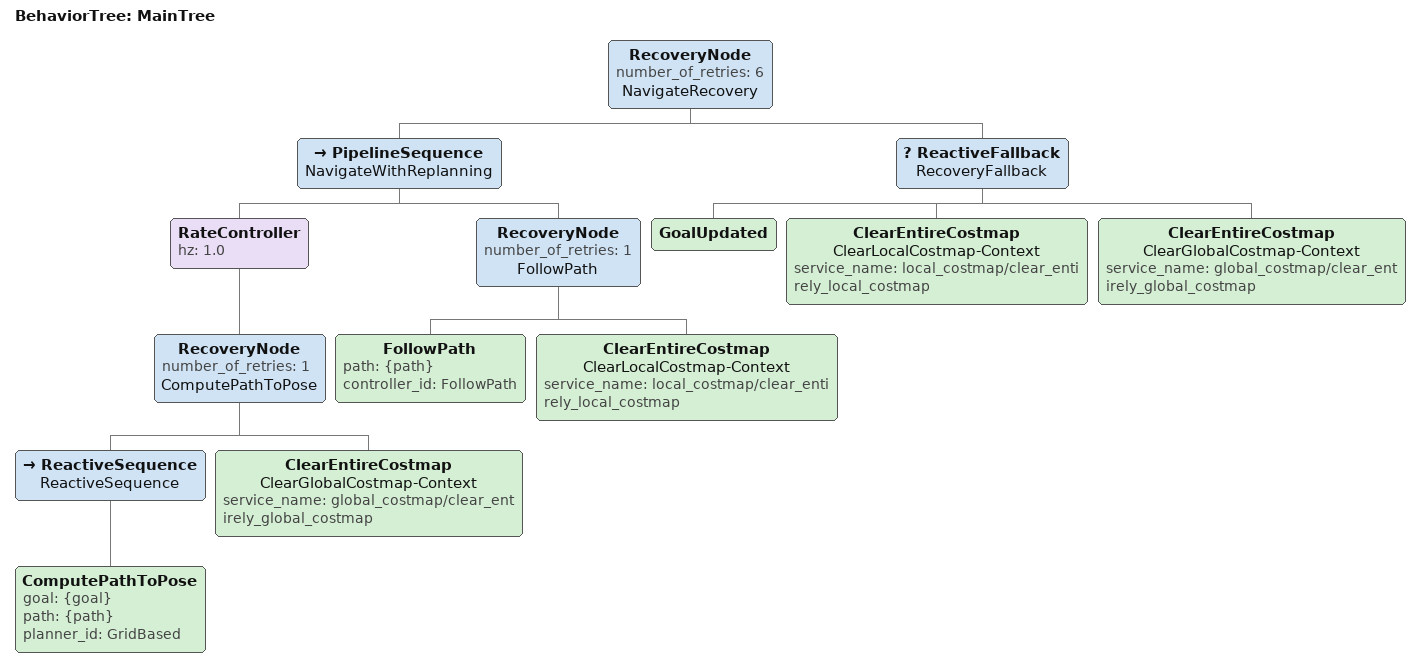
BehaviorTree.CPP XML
<root main_tree_to_execute="MainTree">
    <BehaviorTree ID="MainTree">
        <RecoveryNode number_of_retries="6" name="NavigateRecovery">
            <PipelineSequence name="NavigateWithReplanning">
                <RateController hz="1.0">
                    <RecoveryNode number_of_retries="1" name="ComputePathToPose">
                        <ReactiveSequence name="ReactiveSequence">
                            <ComputePathToPose goal="{goal}" path="{path}" planner_id="GridBased"/>
                        </ReactiveSequence>
                        <ClearEntireCostmap name="ClearGlobalCostmap-Context" service_name="global_costmap/clear_entirely_global_costmap"/>
                    </RecoveryNode>
                </RateController>
                <RecoveryNode number_of_retries="1" name="FollowPath">
                    <FollowPath path="{path}" controller_id="FollowPath"/>
                    <ClearEntireCostmap name="ClearLocalCostmap-Context" service_name="local_costmap/clear_entirely_local_costmap"/>
                </RecoveryNode>
            </PipelineSequence>
            <ReactiveFallback name="RecoveryFallback">
                <GoalUpdated/>
                <ClearEntireCostmap name="ClearLocalCostmap-Context" service_name="local_costmap/clear_entirely_local_costmap"/>
                <ClearEntireCostmap name="ClearGlobalCostmap-Context" service_name="global_costmap/clear_entirely_global_costmap"/>
            </ReactiveFallback>
        </RecoveryNode>
    </BehaviorTree>
</root>
